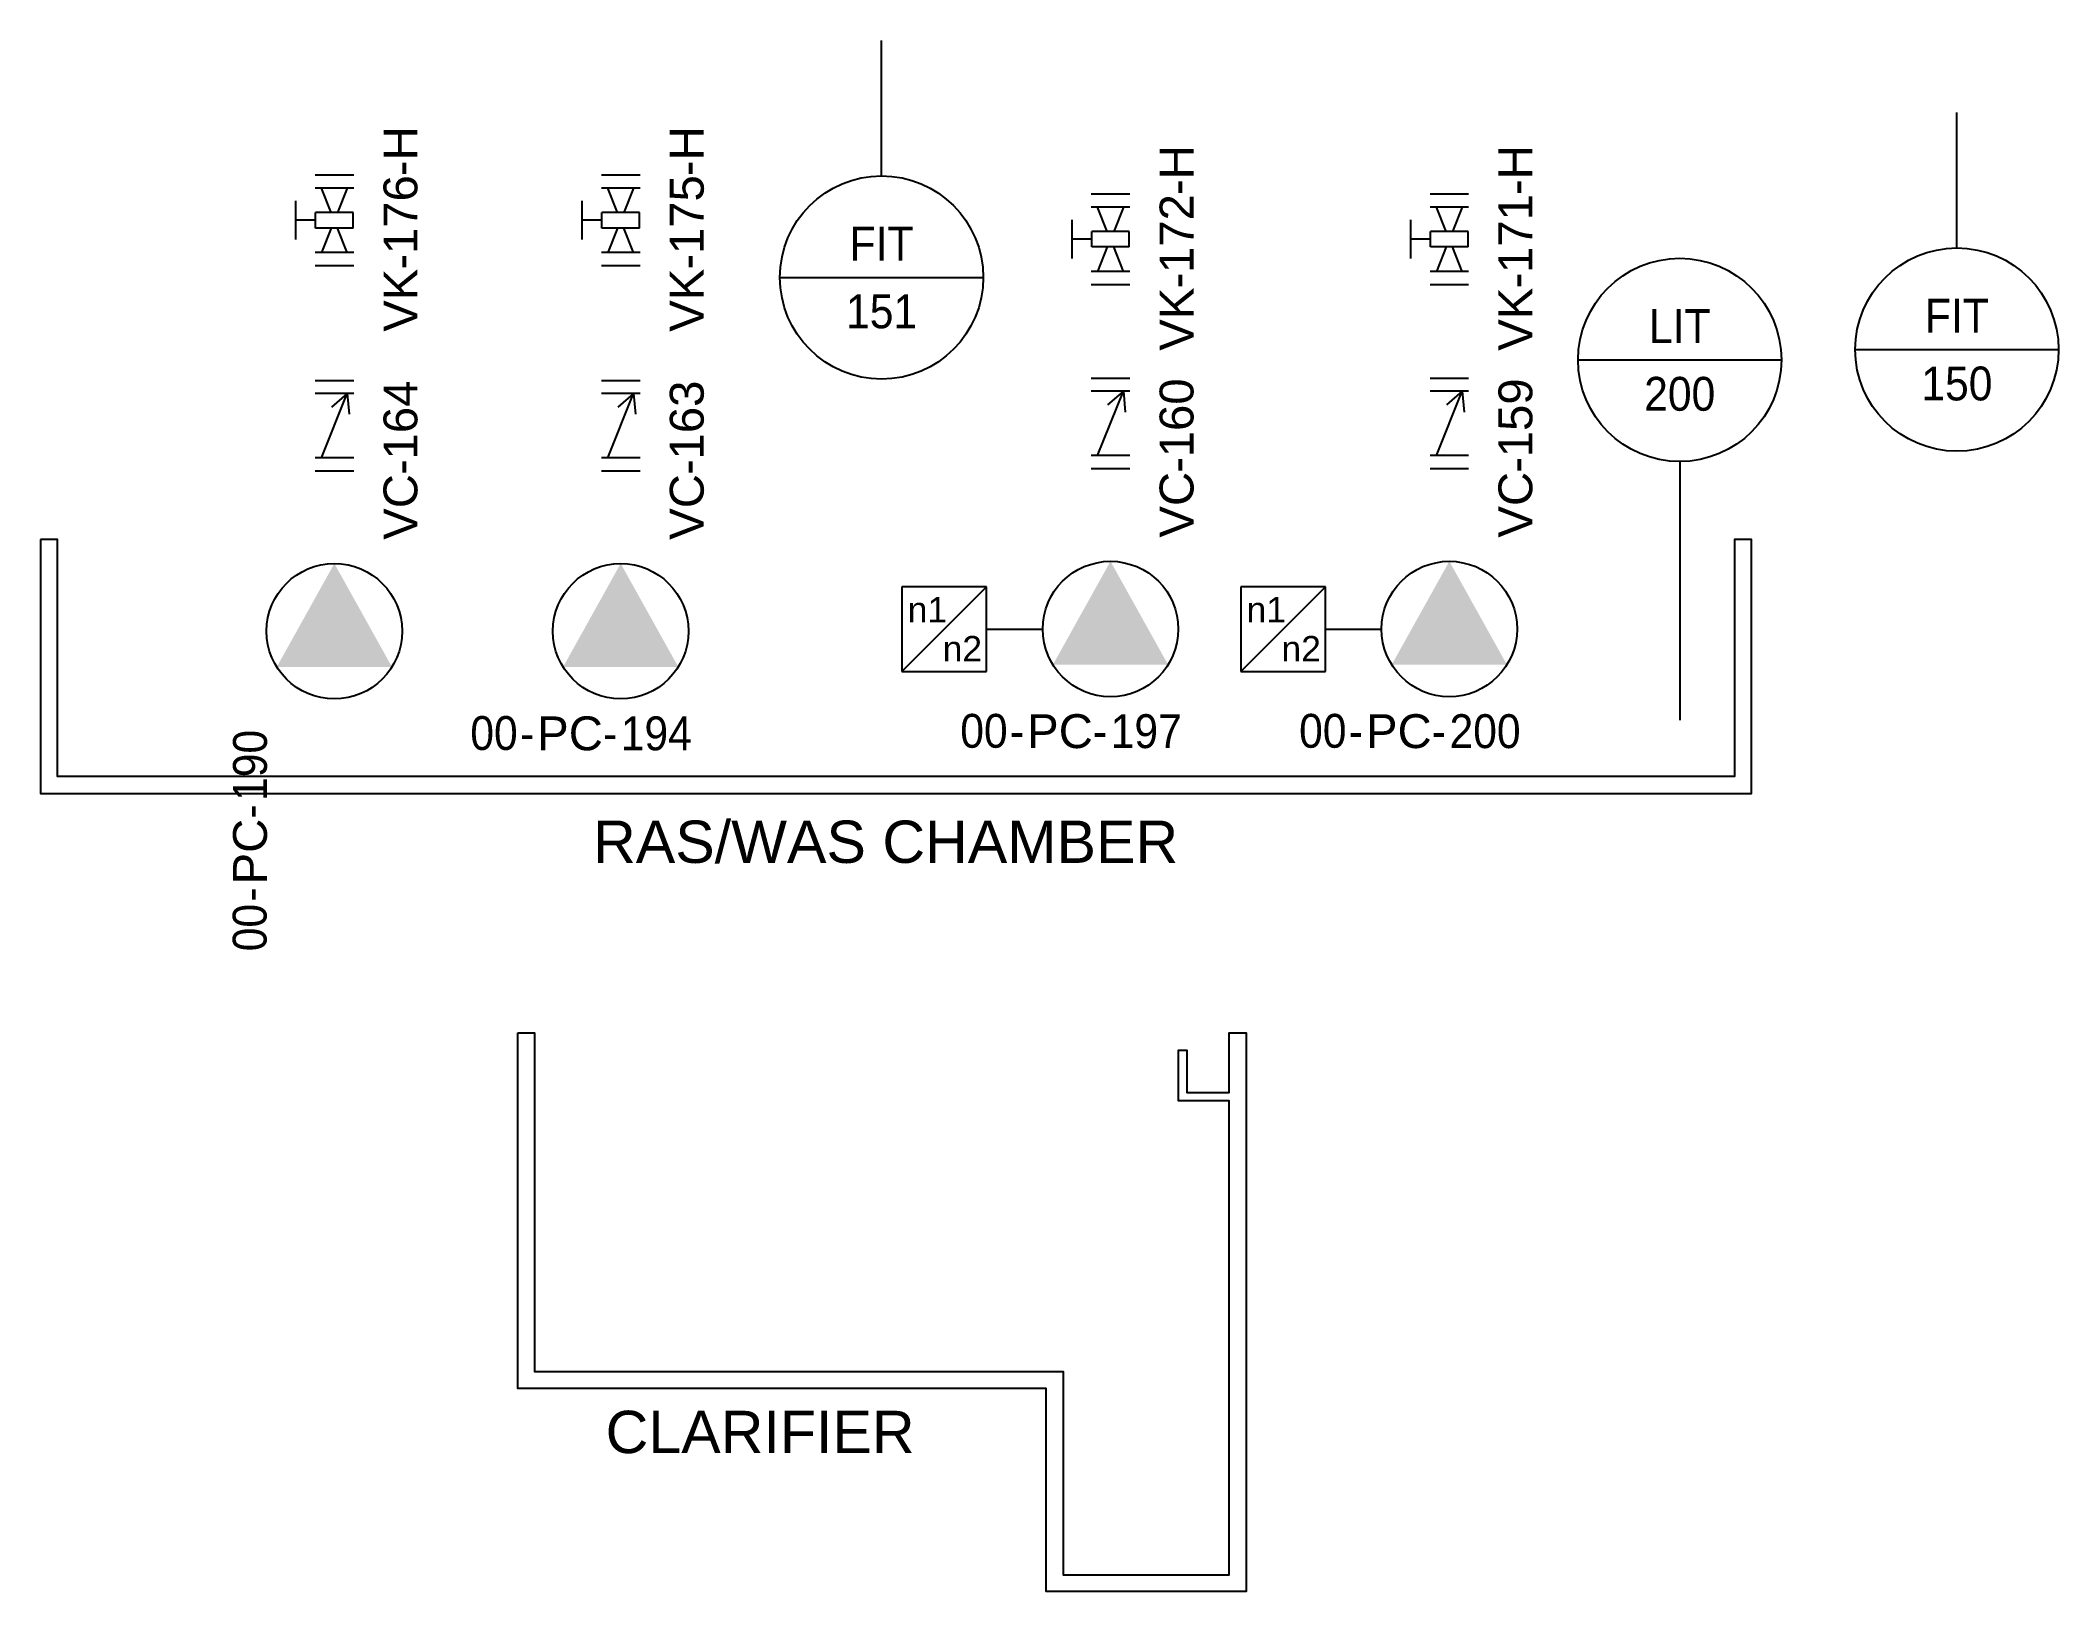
# Model space of a CAD drawing. Header units: millimetres. Extents: x 7 to 126, y -38 to 54.
import ezdxf
from ezdxf.enums import TextEntityAlignment as Align

# ---------------------------------------------------------------- set-up
doc = ezdxf.new("R2010")
doc.units = ezdxf.units.MM
for name, color, linetype in [('equipment', 5, 'Continuous'), ('instrumentation', 4, 'Continuous'), ('RefPIDDistChamber$0$Text', 7, 'Continuous'), ('RefPIDWasteSludgeChamber$0$Text', 7, 'Continuous'), ('unit', 1, 'Continuous'), ('valve', 7, 'Continuous')]:
    doc.layers.add(name, color=color, linetype=linetype)
doc.styles.add('Centrifugal_WASPump$0$Organica', font='arial.ttf')
doc.styles.add('Centrifugal_WASPump_SB$0$Organica', font='arial.ttf')
doc.styles.add('CentrifugalVFDdrive_RASPump_L$0$Organica', font='arial.ttf')
doc.styles.add('CentrifugalVFDdrive_RASPump_L_SB$0$Organica', font='arial.ttf')
doc.styles.add('RefPIDDistChamber$0$Organica', font='arial.ttf')
doc.styles.add('RefPIDWasteSludgeChamber - EQ$0$Organica', font='arial.ttf')
doc.styles.add('RefPIDWasteSludgeChamber$0$Organica', font='arial.ttf')
doc.styles.add('RefPIDWasteSludgeChamber$0$Standard', font='arial.ttf')

# ---------------------------------------------------------------- blocks, each defined once
blk = doc.blocks.new('*U6')
at = {"flags": 128}
blk.add_lwpolyline([(0, 15), (0, 0), (101, 0), (101, 15), (100, 15), (100, 1), (1, 1), (1, 15)], close=True, dxfattribs=at)
at = {"style": 'RefPIDWasteSludgeChamber$0$Organica', "flags": 1}
for tag, p in [('WIDTH', (-11.4, 38.99)), ('HEIGHT', (-11.4, 36.04)), ('LENGTH', (-11.4, 33.02)), ('LIQUIDLEVEL', (-11.4, 29.93)), ('VOLUME', (-11.4, 26.97))]:
    blk.add_attdef(tag, text='', height=2, dxfattribs=at).set_placement(p, align=Align.MIDDLE_CENTER)
at = {"style": 'RefPIDWasteSludgeChamber$0$Standard', "flags": 1}
blk.add_attdef('TR_NAME1', (-26.08, 0.74), '', height=2.5, dxfattribs=at)
at = {"layer": 'RefPIDWasteSludgeChamber$0$Text', "style": 'RefPIDWasteSludgeChamber$0$Organica'}
blk.add_attdef('NAME1_001', (49.42, -4.11), '', height=2.5, dxfattribs=at)
blk = doc.blocks.new('*U7')
at = {"insert": (-1.98, -3.9), "char_height": 2, "width": 5.3402, "attachment_point": 6, "style": 'RefPIDWasteSludgeChamber - EQ$0$Organica'}
blk.add_mtext('-', dxfattribs=at)
at = {"style": 'RefPIDWasteSludgeChamber - EQ$0$Organica'}
for tag, flags, p in [('EQUIP_TYPE', 1, (-8.63, 62.54)), ('NOTE', 1, (-8.63, 59.54)), ('NOTE_CHINESE', 1, (-8.63, 56.54)), ('AREA_CODE', 1, (-8.63, 53.54)), ('DI', 1, (-8.63, 50.54)), ('DO', 1, (-8.63, 47.54)), ('AI', 1, (-8.63, 44.54)), ('AO', 1, (-8.63, 41.54)), ('PB', 1, (-8.63, 38.54)), ('PO', 1, (-8.63, 35.54)), ('SP_ACTUATED', 1, (-8.63, 32.54)), ('SIZE', 1, (-8.63, 23.54)), ('MATERIAL', 1, (-8.63, 19.54)), ('PRESSURE', 1, (-8.63, 15.54)), ('TAG', 8, (0.33, -3.9))]:
    blk.add_attdef(tag, text='', height=2, dxfattribs=dict(at, flags=flags)).set_placement(p, align=Align.MIDDLE_CENTER)
blk.add_attdef('TAG_ID', text='', height=2, dxfattribs=at).set_placement((-2.86, -3.9), align=Align.MIDDLE_RIGHT)
blk.add_wipeout([(-2.67, 1.14), (2.67, 1.14), (2.67, -1.14), (-2.67, -1.14)])
for p, q in [((-2.67, 1.14), (-2.67, -1.14)), ((-1.9, -1.14), (-1.9, 1.14)), ((-1.9, 0.76), (1.9, -0.76)), ((1.9, -0.76), (1.09, 0.17)), ((1.9, -1.14), (1.9, 1.14)), ((2.67, 1.14), (2.67, -1.14)), ((1.9, -0.76), (0.67, -0.87))]:
    blk.add_line(p, q)
blk = doc.blocks.new('*U8')
blk.add_line((1.14, 2.29), (-1.14, 2.29))
at = {"char_height": 2, "width": 5.3402, "style": 'RefPIDWasteSludgeChamber - EQ$0$Organica'}
for s, insert, attachment_point in [('-H', (2.6, -3.9), 4), ('-', (-1.98, -3.9), 6)]:
    blk.add_mtext(s, dxfattribs=dict(at, insert=insert, attachment_point=attachment_point))
at = {"style": 'RefPIDWasteSludgeChamber - EQ$0$Organica'}
for tag, flags, p in [('EQUIP_TYPE', 1, (-8.63, 62.54)), ('NOTE', 1, (-8.63, 59.54)), ('NOTE_CHINESE', 1, (-8.63, 56.54)), ('AREA_CODE', 1, (-8.63, 53.54)), ('DI', 1, (-8.63, 50.54)), ('DO', 1, (-8.63, 47.54)), ('AI', 1, (-8.63, 44.54)), ('AO', 1, (-8.63, 41.54)), ('PB', 1, (-8.63, 38.54)), ('PO', 1, (-8.63, 35.54)), ('SP_ACTUATED', 1, (-8.63, 32.54)), ('SIZE', 1, (-8.63, 23.54)), ('MATERIAL', 1, (-8.63, 19.54)), ('PRESSURE', 1, (-8.63, 15.54)), ('TAG', 8, (0.33, -3.9))]:
    blk.add_attdef(tag, text='', height=2, dxfattribs=dict(at, flags=flags)).set_placement(p, align=Align.MIDDLE_CENTER)
blk.add_attdef('TAG_ID', text='', height=2, dxfattribs=at).set_placement((-2.86, -3.9), align=Align.MIDDLE_RIGHT)
blk.add_wipeout([(-2.67, 1.14), (2.67, 1.14), (2.67, -1.14), (-2.67, -1.14)])
for p, q in [((0, 1.11), (0, 2.29)), ((-2.67, 1.14), (-2.67, -1.14)), ((-1.9, -1.14), (-1.9, 1.14)), ((-0.46, 0.19), (-1.9, 0.76)), ((-0.46, -1.11), (-0.46, 1.11)), ((-0.46, 1.11), (0.46, 1.11)), ((0.46, -1.11), (0.46, 1.11)), ((0.46, 0.19), (1.9, 0.76)), ((1.9, -1.14), (1.9, 1.14)), ((2.67, 1.14), (2.67, -1.14)), ((-1.9, -0.76), (-0.46, -0.19)), ((-0.46, -1.11), (0.46, -1.11)), ((1.9, -0.76), (0.46, -0.19))]:
    blk.add_line(p, q)
blk = doc.blocks.new('*U5')
at = {"color": 4}
for p, q in [((-6, 17), (6, 17)), ((0, 11), (0, -4.27))]:
    blk.add_line(p, q, dxfattribs=at)
blk.add_circle((0, 17), 6, dxfattribs=at)
at = {"style": 'RefPIDWasteSludgeChamber - EQ$0$Organica', "width": 0.9}
for tag, flags, p in [('EQUIP_TYPE', 9, (31.18, 65.35)), ('AREA_CODE', 9, (31.18, 62.35)), ('NOTE', 9, (31.18, 59.35)), ('NOTE_CHINESE', 9, (31.18, 56.35)), ('MODEL', 9, (31.18, 53.35)), ('MANUFACTURE', 9, (31.18, 50.35)), ('SPECIFICATION', 9, (31.18, 47.35)), ('DI', 9, (31.18, 44.35)), ('DO', 9, (31.18, 41.35)), ('AI', 9, (31.18, 38.35)), ('AO', 9, (31.18, 35.35)), ('PB', 9, (31.18, 32.35)), ('PO', 9, (31.18, 29.35)), ('TAG_ID', 8, (0, 19)), ('TAG', 8, (0, 15))]:
    blk.add_attdef(tag, text='', height=2, dxfattribs=dict(at, flags=flags)).set_placement(p, align=Align.MIDDLE_CENTER)
blk = doc.blocks.new('*U4')
at = {"color": 4}
for p, q in [((0, 23), (0, 31)), ((-6, 17), (6, 17))]:
    blk.add_line(p, q, dxfattribs=at)
blk.add_circle((0, 17), 6, dxfattribs=at)
at = {"style": 'RefPIDWasteSludgeChamber - EQ$0$Organica', "width": 0.9}
for tag, flags, p in [('SP_FLUID', 9, (31.18, 71.35)), ('SP_FLOW', 9, (31.18, 68.35)), ('EQUIP_TYPE', 9, (31.18, 65.35)), ('AREA_CODE', 9, (31.18, 62.35)), ('NOTE', 9, (31.18, 59.35)), ('NOTE_CHINESE', 9, (31.18, 56.35)), ('MODEL', 9, (31.18, 53.35)), ('MANUFACTURE', 9, (31.18, 50.35)), ('SPECIFICATION', 9, (31.18, 47.35)), ('DI', 9, (31.18, 44.35)), ('DO', 9, (31.18, 41.35)), ('AI', 9, (31.18, 38.35)), ('AO', 9, (31.18, 35.35)), ('PB', 9, (31.18, 32.35)), ('PO', 9, (31.18, 29.35)), ('TAG_ID', 8, (0, 19)), ('TAG', 8, (0, 15))]:
    blk.add_attdef(tag, text='', height=2, dxfattribs=dict(at, flags=flags)).set_placement(p, align=Align.MIDDLE_CENTER)
blk = doc.blocks.new('*U11310')
blk.add_circle((0, 0), 4)
blk.add_solid([(-3.4, -2.11), (0, 4), (3.4, -2.11)])
at = {"char_height": 2, "width": 5.3402, "attachment_point": 6, "rotation": 90, "line_spacing_factor": 0.9, "style": 'Centrifugal_WASPump_SB$0$Organica'}
for insert in [(-4.98, -10.23), (-4.98, -15.13)]:
    blk.add_mtext('{\\W0.9;-}', dxfattribs=dict(at, insert=insert))
at = {"style": 'Centrifugal_WASPump_SB$0$Organica', "flags": 1}
for tag, p in [('PUMP_TYPE', (-13.95, 99.74)), ('NOTE', (-13.95, 96.74)), ('NOTE_CHINESE', (-13.95, 93.74)), ('MATERIAL_HOUSING', (-13.95, 90.64)), ('MATERIAL_IMPELLER', (-13.95, 87.64)), ('INSTALLED_POWER', (-13.95, 81.43)), ('CONSUMED_POWER', (-13.95, 78.43)), ('MODEL', (-13.95, 75.32)), ('MANUFACTURE', (-13.95, 72.21)), ('UNIT_CAPACITY', (-13.42, 69.06)), ('SP_CAPACITY', (-13.42, 66.16)), ('UNIT_HEAD', (-13.42, 63.06)), ('SP_HEAD', (-13.42, 60.06)), ('INSTALLATION', (-13.42, 56.95)), ('STB_DTY', (-13.42, 53.63)), ('RUNNINGHOURS', (-13.42, 50.63)), ('DI', (-13.85, 41.6)), ('DO', (-13.85, 38.6)), ('PO', (-13.85, 26.6)), ('PROCESSUNITAREA', (-13.85, 23.6))]:
    blk.add_attdef(tag, text='', height=2, dxfattribs=at).set_placement(p, align=Align.MIDDLE_CENTER)
at = {"style": 'Centrifugal_WASPump_SB$0$Organica', "width": 0.9, "flags": 8}
blk.add_attdef('TAG', text='', height=2, rotation=90, dxfattribs=at).set_placement((-4.98, -7.92), align=Align.MIDDLE_CENTER)
at = {"style": 'Centrifugal_WASPump_SB$0$Organica'}
blk.add_attdef('TAG_ID', text='', height=2, rotation=90, dxfattribs=at).set_placement((-4.98, -11.07), align=Align.MIDDLE_RIGHT)
at = {"style": 'Centrifugal_WASPump_SB$0$Organica', "width": 0.9}
blk.add_attdef('AREA_CODE', text='', height=2, rotation=90, dxfattribs=at).set_placement((-5, -16.1), align=Align.MIDDLE_RIGHT)
blk = doc.blocks.new('*U11512')
blk.add_circle((0, 0), 4)
blk.add_solid([(-3.4, -2.11), (0, 4), (3.4, -2.11)])
at = {"char_height": 2, "width": 5.3402, "attachment_point": 6, "line_spacing_factor": 0.9, "style": 'Centrifugal_WASPump$0$Organica'}
for insert in [(-5.1, -6.03), (-0.2, -6.03)]:
    blk.add_mtext('{\\W0.9;-}', dxfattribs=dict(at, insert=insert))
at = {"style": 'Centrifugal_WASPump$0$Organica', "flags": 1}
for tag, p in [('PUMP_TYPE', (-13.95, 99.74)), ('NOTE', (-13.95, 96.74)), ('NOTE_CHINESE', (-13.95, 93.74)), ('MATERIAL_HOUSING', (-13.95, 90.64)), ('MATERIAL_IMPELLER', (-13.95, 87.64)), ('INSTALLED_POWER', (-13.95, 81.43)), ('CONSUMED_POWER', (-13.95, 78.43)), ('MODEL', (-13.95, 75.32)), ('MANUFACTURE', (-13.95, 72.21)), ('UNIT_CAPACITY', (-13.42, 69.06)), ('SP_CAPACITY', (-13.42, 66.16)), ('UNIT_HEAD', (-13.42, 63.06)), ('SP_HEAD', (-13.42, 60.06)), ('INSTALLATION', (-13.42, 56.95)), ('STB_DTY', (-13.42, 53.63)), ('RUNNINGHOURS', (-13.42, 50.63)), ('DI', (-13.85, 41.6)), ('DO', (-13.85, 38.6)), ('PO', (-13.85, 26.6)), ('PROCESSUNITAREA', (-13.85, 23.6))]:
    blk.add_attdef(tag, text='', height=2, dxfattribs=at).set_placement(p, align=Align.MIDDLE_CENTER)
at = {"style": 'Centrifugal_WASPump$0$Organica', "width": 0.9}
blk.add_attdef('AREA_CODE', text='', height=2, dxfattribs=at).set_placement((-6.07, -6.01), align=Align.MIDDLE_RIGHT)
at = {"style": 'Centrifugal_WASPump$0$Organica'}
blk.add_attdef('TAG_ID', text='', height=2, dxfattribs=at).set_placement((-1.04, -6.03), align=Align.MIDDLE_RIGHT)
at = {"style": 'Centrifugal_WASPump$0$Organica', "width": 0.9, "flags": 8}
blk.add_attdef('TAG', text='', height=2, dxfattribs=at).set_placement((2.11, -6.03), align=Align.MIDDLE_CENTER)
blk = doc.blocks.new('*U11714')
for p, q in [((-7.31, 2.5), (-12.31, 2.5)), ((-12.31, 2.5), (-12.31, -2.5)), ((-12.31, -2.5), (-7.31, 2.5)), ((-7.31, -2.5), (-7.31, 2.5)), ((-7.31, 0), (-4, 0)), ((-12.31, -2.5), (-7.31, -2.5))]:
    blk.add_line(p, q)
blk.add_circle((0, 0), 4)
blk.add_solid([(-3.4, -2.11), (0, 4), (3.4, -2.11)])
at = {"style": 'CentrifugalVFDdrive_RASPump_L_SB$0$Organica'}
for s, p in [('n1', (-11.97, 0.39)), ('n2', (-9.91, -1.91))]:
    blk.add_text(s, height=1.5, dxfattribs=at).set_placement(p)
at = {"char_height": 2, "width": 5.3402, "attachment_point": 6, "line_spacing_factor": 0.9, "style": 'CentrifugalVFDdrive_RASPump_L_SB$0$Organica'}
for insert in [(-5.1, -6.03), (-0.2, -6.03)]:
    blk.add_mtext('{\\W0.9;-}', dxfattribs=dict(at, insert=insert))
at = {"style": 'CentrifugalVFDdrive_RASPump_L_SB$0$Organica', "flags": 1}
for tag, p in [('PUMP_TYPE', (-13.95, 99.74)), ('NOTE', (-13.95, 96.74)), ('NOTE_CHINESE', (-13.95, 93.74)), ('MATERIAL_HOUSING', (-13.95, 90.64)), ('MATERIAL_IMPELLER', (-13.95, 87.64)), ('MATERIAL_SCREW', (-13.95, 84.64)), ('INSTALLED_POWER', (-13.95, 81.43)), ('CONSUMED_POWER', (-13.95, 78.43)), ('MODEL', (-13.95, 75.32)), ('MANUFACTURE', (-13.95, 72.21)), ('UNIT_CAPACITY', (-13.42, 69.06)), ('SP_CAPACITY', (-13.42, 66.16)), ('UNIT_HEAD', (-13.42, 63.06)), ('SP_HEAD', (-13.42, 60.06)), ('INSTALLATION', (-13.42, 56.95)), ('STB_DTY', (-13.42, 53.63)), ('RUNNINGHOURS', (-13.42, 50.63)), ('FC-MAN', (-13.85, 47.7)), ('FC-MOD', (-13.85, 44.6)), ('DI', (-13.85, 41.6)), ('DO', (-13.85, 38.6)), ('AI', (-13.85, 35.6)), ('AO', (-13.85, 32.6)), ('PB', (-13.85, 29.6)), ('PO', (-13.85, 26.6)), ('PROCESSUNITAREA', (-13.85, 23.6))]:
    blk.add_attdef(tag, text='', height=2, dxfattribs=at).set_placement(p, align=Align.MIDDLE_CENTER)
at = {"style": 'CentrifugalVFDdrive_RASPump_L_SB$0$Organica', "width": 0.9}
blk.add_attdef('AREA_CODE', text='', height=2, dxfattribs=at).set_placement((-6.07, -6.01), align=Align.MIDDLE_RIGHT)
at = {"style": 'CentrifugalVFDdrive_RASPump_L_SB$0$Organica'}
blk.add_attdef('TAG_ID', text='', height=2, dxfattribs=at).set_placement((-1.04, -6.03), align=Align.MIDDLE_RIGHT)
at = {"style": 'CentrifugalVFDdrive_RASPump_L_SB$0$Organica', "width": 0.9, "flags": 8}
blk.add_attdef('TAG', text='', height=2, dxfattribs=at).set_placement((2.11, -6.03), align=Align.MIDDLE_CENTER)
blk = doc.blocks.new('*U12116')
for p, q in [((-7.31, 2.5), (-12.31, 2.5)), ((-12.31, 2.5), (-12.31, -2.5)), ((-12.31, -2.5), (-7.31, 2.5)), ((-7.31, -2.5), (-7.31, 2.5)), ((-7.31, 0), (-4, 0)), ((-12.31, -2.5), (-7.31, -2.5))]:
    blk.add_line(p, q)
blk.add_circle((0, 0), 4)
blk.add_solid([(-3.4, -2.11), (0, 4), (3.4, -2.11)])
at = {"style": 'CentrifugalVFDdrive_RASPump_L$0$Organica'}
for s, p in [('n1', (-11.97, 0.39)), ('n2', (-9.91, -1.91))]:
    blk.add_text(s, height=1.5, dxfattribs=at).set_placement(p)
at = {"char_height": 2, "width": 5.3402, "attachment_point": 6, "line_spacing_factor": 0.9, "style": 'CentrifugalVFDdrive_RASPump_L$0$Organica'}
for insert in [(-5.1, -6.03), (-0.2, -6.03)]:
    blk.add_mtext('{\\W0.9;-}', dxfattribs=dict(at, insert=insert))
at = {"style": 'CentrifugalVFDdrive_RASPump_L$0$Organica', "flags": 1}
for tag, p in [('PUMP_TYPE', (-13.95, 99.74)), ('NOTE', (-13.95, 96.74)), ('NOTE_CHINESE', (-13.95, 93.74)), ('MATERIAL_HOUSING', (-13.95, 90.64)), ('MATERIAL_IMPELLER', (-13.95, 87.64)), ('MATERIAL_SCREW', (-13.95, 84.64)), ('INSTALLED_POWER', (-13.95, 81.43)), ('CONSUMED_POWER', (-13.95, 78.43)), ('MODEL', (-13.95, 75.32)), ('MANUFACTURE', (-13.95, 72.21)), ('UNIT_CAPACITY', (-13.42, 69.06)), ('SP_CAPACITY', (-13.42, 66.16)), ('UNIT_HEAD', (-13.42, 63.06)), ('SP_HEAD', (-13.42, 60.06)), ('INSTALLATION', (-13.42, 56.95)), ('STB_DTY', (-13.42, 53.63)), ('RUNNINGHOURS', (-13.42, 50.63)), ('FC-MAN', (-13.85, 47.7)), ('FC-MOD', (-13.85, 44.6)), ('DI', (-13.85, 41.6)), ('DO', (-13.85, 38.6)), ('AI', (-13.85, 35.6)), ('AO', (-13.85, 32.6)), ('PB', (-13.85, 29.6)), ('PO', (-13.85, 26.6)), ('PROCESSUNITAREA', (-13.85, 23.6))]:
    blk.add_attdef(tag, text='', height=2, dxfattribs=at).set_placement(p, align=Align.MIDDLE_CENTER)
at = {"style": 'CentrifugalVFDdrive_RASPump_L$0$Organica', "width": 0.9}
blk.add_attdef('AREA_CODE', text='', height=2, dxfattribs=at).set_placement((-6.07, -6.01), align=Align.MIDDLE_RIGHT)
at = {"style": 'CentrifugalVFDdrive_RASPump_L$0$Organica'}
blk.add_attdef('TAG_ID', text='', height=2, dxfattribs=at).set_placement((-1.04, -6.03), align=Align.MIDDLE_RIGHT)
at = {"style": 'CentrifugalVFDdrive_RASPump_L$0$Organica', "width": 0.9, "flags": 8}
blk.add_attdef('TAG', text='', height=2, dxfattribs=at).set_placement((2.11, -6.03), align=Align.MIDDLE_CENTER)
blk = doc.blocks.new('*U18')
blk.add_lwpolyline([(0, 21), (1, 21), (1, 1), (32.2, 1), (32.2, -11), (42, -11), (42, 16.98), (39, 16.98), (39, 19.98), (39.5, 19.98), (39.5, 17.48), (42, 17.48), (42, 21), (43, 21), (43, -12), (31.2, -12), (31.2, 0), (0, 0)], close=True)
at = {"style": 'RefPIDDistChamber$0$Organica', "flags": 1}
for tag, p in [('WIDTH', (-11.4, 38.99)), ('HEIGHT', (-11.4, 36.04)), ('LENGTH', (-11.4, 33.02)), ('LIQUIDLEVEL', (-11.4, 29.93)), ('VOLUME', (-11.4, 26.97))]:
    blk.add_attdef(tag, text='', height=2, dxfattribs=at).set_placement(p, align=Align.MIDDLE_CENTER)
at = {"layer": 'RefPIDDistChamber$0$Text', "style": 'RefPIDDistChamber$0$Organica'}
blk.add_attdef('NAME1_001', (13.8, -3.82), '', height=2.5, dxfattribs=at)

msp = doc.modelspace()

# ---------------------------------------------------------------- block references
at = {"layer": 'equipment'}
ref = msp.add_blockref('*U11310', (24.41, 19.14), dxfattribs=at)
ref.add_attrib('TAG', '190', dxfattribs={"layer": '0', "height": 2, "rotation": 90, "style": 'Centrifugal_WASPump_SB$0$Organica', "width": 0.9}).set_placement((19.43, 11.22), align=Align.MIDDLE_CENTER)
ref.add_attrib('AREA_CODE', '00', dxfattribs={"layer": '0', "height": 2, "rotation": 90, "style": 'Centrifugal_WASPump_SB$0$Organica', "width": 0.9}).set_placement((19.41, 3.04), align=Align.MIDDLE_RIGHT)
ref.add_attrib('TAG_ID', 'PC', dxfattribs={"layer": '0', "height": 2, "rotation": 90, "style": 'Centrifugal_WASPump_SB$0$Organica'}).set_placement((19.43, 8.07), align=Align.MIDDLE_RIGHT)
ref = msp.add_blockref('*U11512', (41.31, 19.14), dxfattribs=at)
ref.add_attrib('TAG', '194', dxfattribs={"layer": '0', "height": 2, "style": 'Centrifugal_WASPump$0$Organica', "width": 0.9}).set_placement((43.41, 13.11), align=Align.MIDDLE_CENTER)
ref.add_attrib('AREA_CODE', '00', dxfattribs={"layer": '0', "height": 2, "style": 'Centrifugal_WASPump$0$Organica', "width": 0.9}).set_placement((35.23, 13.13), align=Align.MIDDLE_RIGHT)
ref.add_attrib('TAG_ID', 'PC', dxfattribs={"layer": '0', "height": 2, "style": 'Centrifugal_WASPump$0$Organica'}).set_placement((40.26, 13.11), align=Align.MIDDLE_RIGHT)
ref = msp.add_blockref('*U11714', (70.22, 19.27), dxfattribs=at)
ref.add_attrib('TAG', '197', dxfattribs={"layer": '0', "height": 2, "style": 'CentrifugalVFDdrive_RASPump_L_SB$0$Organica', "width": 0.9}).set_placement((72.33, 13.24), align=Align.MIDDLE_CENTER)
ref.add_attrib('AREA_CODE', '00', dxfattribs={"layer": '0', "height": 2, "style": 'CentrifugalVFDdrive_RASPump_L_SB$0$Organica', "width": 0.9}).set_placement((64.15, 13.26), align=Align.MIDDLE_RIGHT)
ref.add_attrib('TAG_ID', 'PC', dxfattribs={"layer": '0', "height": 2, "style": 'CentrifugalVFDdrive_RASPump_L_SB$0$Organica'}).set_placement((69.18, 13.24), align=Align.MIDDLE_RIGHT)
ref = msp.add_blockref('*U12116', (90.22, 19.27), dxfattribs=at)
ref.add_attrib('TAG', '200', dxfattribs={"layer": '0', "height": 2, "style": 'CentrifugalVFDdrive_RASPump_L$0$Organica', "width": 0.9}).set_placement((92.33, 13.24), align=Align.MIDDLE_CENTER)
ref.add_attrib('AREA_CODE', '00', dxfattribs={"layer": '0', "height": 2, "style": 'CentrifugalVFDdrive_RASPump_L$0$Organica', "width": 0.9}).set_placement((84.15, 13.26), align=Align.MIDDLE_RIGHT)
ref.add_attrib('TAG_ID', 'PC', dxfattribs={"layer": '0', "height": 2, "style": 'CentrifugalVFDdrive_RASPump_L$0$Organica'}).set_placement((89.18, 13.24), align=Align.MIDDLE_RIGHT)
at = {"layer": 'instrumentation'}
ref = msp.add_blockref('*U4', (56.71, 23.03), dxfattribs=at)
ref.add_attrib('TAG', '151', dxfattribs={"layer": '0', "height": 2, "style": 'RefPIDWasteSludgeChamber - EQ$0$Organica', "width": 0.9}).set_placement((56.71, 38.03), align=Align.MIDDLE_CENTER)
ref.add_attrib('TAG_ID', 'FIT', dxfattribs={"layer": '0', "height": 2, "style": 'RefPIDWasteSludgeChamber - EQ$0$Organica', "width": 0.9}).set_placement((56.71, 42.03), align=Align.MIDDLE_CENTER)
ref = msp.add_blockref('*U4', (120.18, 18.77), dxfattribs=at)
ref.add_attrib('TAG', '150', dxfattribs={"layer": '0', "height": 2, "style": 'RefPIDWasteSludgeChamber - EQ$0$Organica', "width": 0.9}).set_placement((120.18, 33.77), align=Align.MIDDLE_CENTER)
ref.add_attrib('TAG_ID', 'FIT', dxfattribs={"layer": '0', "height": 2, "style": 'RefPIDWasteSludgeChamber - EQ$0$Organica', "width": 0.9}).set_placement((120.18, 37.77), align=Align.MIDDLE_CENTER)
ref = msp.add_blockref('*U5', (103.82, 18.16), dxfattribs=at)
ref.add_attrib('TAG', '200', dxfattribs={"layer": '0', "height": 2, "style": 'RefPIDWasteSludgeChamber - EQ$0$Organica', "width": 0.9}).set_placement((103.82, 33.16), align=Align.MIDDLE_CENTER)
ref.add_attrib('TAG_ID', 'LIT', dxfattribs={"layer": '0', "height": 2, "style": 'RefPIDWasteSludgeChamber - EQ$0$Organica', "width": 0.9}).set_placement((103.82, 37.16), align=Align.MIDDLE_CENTER)
at = {"layer": 'unit'}
ref = msp.add_blockref('*U6', (7.06, 9.56), dxfattribs=at)
ref.add_attrib('NAME1_001', 'RAS/WAS CHAMBER', (39.68, 5.46), dxfattribs={"layer": 'RefPIDWasteSludgeChamber$0$Text', "height": 2.5, "style": 'RefPIDWasteSludgeChamber$0$Organica'})
ref = msp.add_blockref('*U18', (35.23, -25.57), dxfattribs=at)
ref.add_attrib('NAME1_001', 'CLARIFIER', (40.42, -29.39), dxfattribs={"layer": 'RefPIDDistChamber$0$Text', "height": 2.5, "style": 'RefPIDDistChamber$0$Organica'})
at = {"layer": 'valve', "rotation": 90}
for p, values in [((24.41, 43.41), {'TAG': '176', 'TAG_ID': 'VK'}), ((41.31, 43.41), {'TAG': '175', 'TAG_ID': 'VK'}), ((70.22, 42.29), {'TAG': '172', 'TAG_ID': 'VK'}), ((90.22, 42.29), {'TAG': '171', 'TAG_ID': 'VK'})]:
    msp.add_blockref('*U8', p, dxfattribs=at).add_auto_attribs(values)

# ---------------------------------------------------------------- next in the draw order: block references
for p, values in [((24.41, 31.28), {'TAG': '164', 'TAG_ID': 'VC'}), ((41.31, 31.28), {'TAG': '163', 'TAG_ID': 'VC'}), ((70.22, 31.41), {'TAG': '160', 'TAG_ID': 'VC'}), ((90.22, 31.41), {'TAG': '159', 'TAG_ID': 'VC'})]:
    msp.add_blockref('*U7', p, dxfattribs=at).add_auto_attribs(values)

doc.saveas('drawing.dxf')
